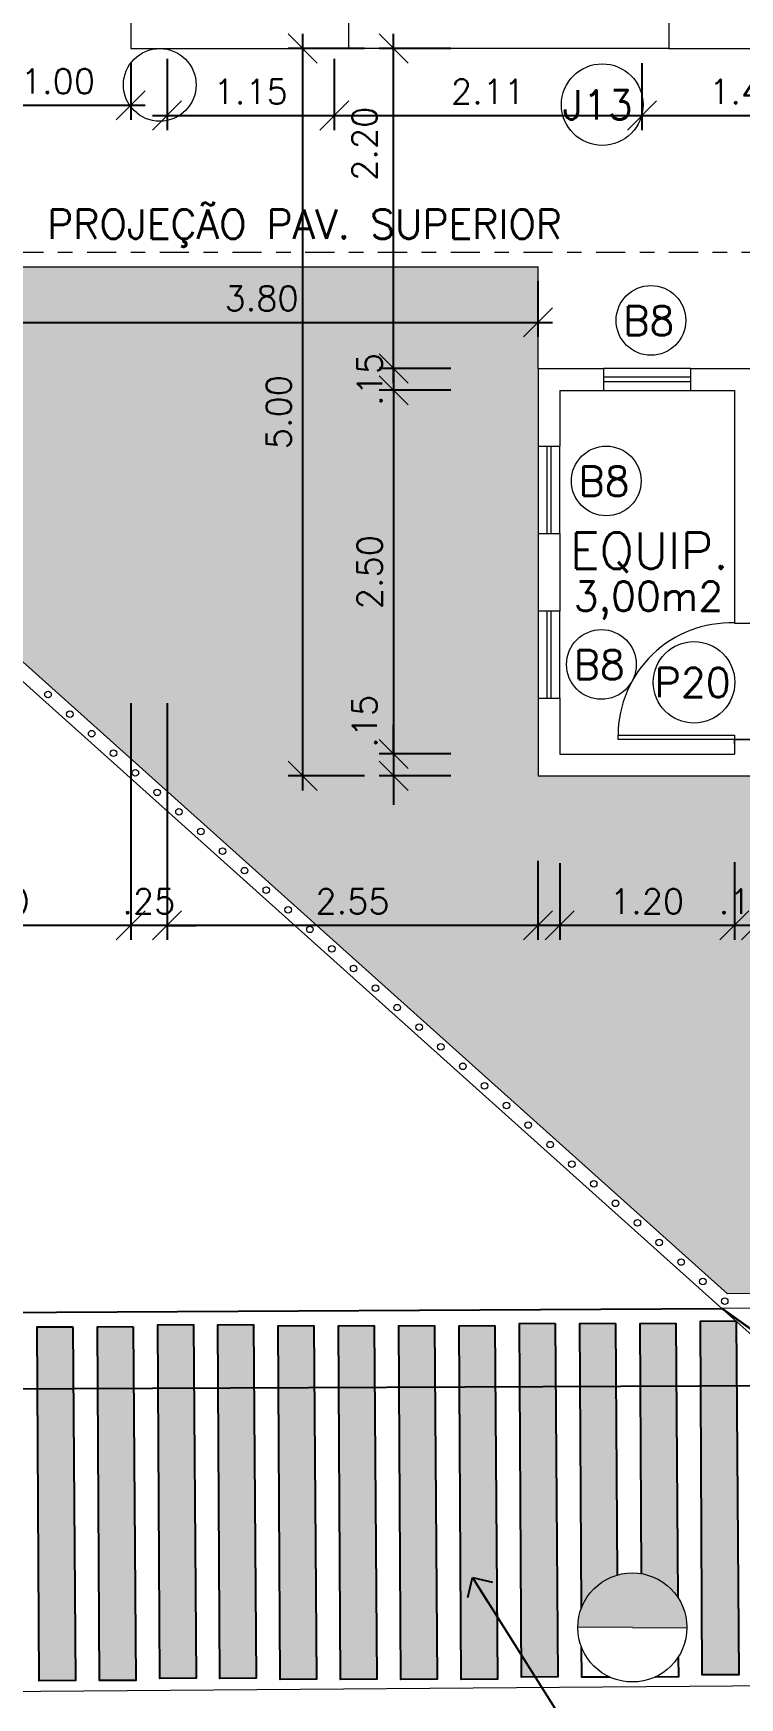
# Model space of a CAD drawing. Header units: millimetres. Extents: x 521 to 1055, y 261 to 520.
# Drawn here: x 585.65 to 590.51, y 450.38 to 461.82 of the extents above; entities that cross this region are included whole.
import ezdxf
from ezdxf.enums import TextEntityAlignment as Align

# ---------------------------------------------------------------- set-up
doc = ezdxf.new("R2010")
doc.units = ezdxf.units.MM
doc.linetypes.add('CONTINU', pattern=[0])
doc.linetypes.add('DASHDOT', pattern=[1, 0.5, -0.25, 0, -0.25])
doc.layers.add('0.1', color=8, linetype='Continuous', lineweight=13)
doc.styles.add('ROMANS', font='romans')
doc.styles.get("Standard").update_dxf_attribs({"font": 'romans.shx'})
doc.dimstyles.new('Fares Eng - 100', dxfattribs={"dimscale": 2, "dimtxt": 0.05, "dimasz": 0.1, "dimexe": 0.05, "dimexo": 0.1, "dimgap": 0.05, "dimtad": 1, "dimlfac": 2, "dimzin": 4, "dimdsep": 46, "dimtxsty": 'ROMANS', "dimblk1": 'OBLIQUE', "dimblk2": 'OBLIQUE', "dimsah": 1, "dimcen": 0.05, "dimdle": 0.05, "dimclrd": 256, "dimclre": 256, "dimclrt": 1, "dimaunit": 1, "dimadec": 0, "dimazin": 0, "dimtfac": 1, "dimtmove": 2, "dimatfit": 3, "dimldrblk": 'OPEN90', "dimfxl": 1, "dimtolj": 1, "dimtzin": 0, "dimarcsym": 0})
doc.dimstyles.new('Fares Eng - 50', dxfattribs={"dimscale": 2, "dimtxt": 0.085, "dimasz": 0.1, "dimexe": 0.05, "dimexo": 0.05, "dimgap": 0.04, "dimtad": 1, "dimzin": 4, "dimdsep": 46, "dimtxsty": 'ROMANS', "dimblk1": 'OBLIQUE', "dimblk2": 'OBLIQUE', "dimsah": 1, "dimcen": 0.05, "dimdle": 0.05, "dimclrd": 8, "dimclre": 8, "dimclrt": 8, "dimaunit": 1, "dimadec": 0, "dimazin": 0, "dimtfac": 1, "dimtix": 1, "dimtmove": 2, "dimatfit": 0, "dimldrblk": 'OPEN90', "dimfxl": 1, "dimtolj": 1, "dimtzin": 0, "dimarcsym": 0})

# ---------------------------------------------------------------- blocks, each defined once
blk = doc.blocks.new('P80')
for points in [[(0, 0.86), (0, 0.83), (0.15, 0.83), (0.15, 0.86)], [(0, 0), (0, 0.03), (0.15, 0.03), (0.15, 0)]]:
    blk.add_lwpolyline(points)
blk.add_lwpolyline([(-0.8, 0.06), (0, 0.06), (0, 0.03), (-0.8, 0.03)], close=True)
at = {"color": 8}
blk.add_arc((-0.025, 0.056), 0.775, 88.1408, 179.6698, dxfattribs=at)
blk = doc.blocks.new('ÁREA')
for p in [(0.00005, 0.003762), (0, 0)]:
    blk.add_attdef('COMPARTIMENTO', text='', height=0.0025).set_placement(p, align=Align.CENTER)
at = {"color": 1}
for p in [(-0.00005, -0.003762), (-0.000099, -0.007523)]:
    blk.add_attdef('ÁREA', text='', height=0.002, dxfattribs=at).set_placement(p, align=Align.CENTER)
blk = doc.blocks.new('_OBLIQUE')
at = {"color": 0, "linetype": 'ByBlock'}
blk.add_line((-0.5, -0.5), (0.5, 0.5), dxfattribs=at)
blk = doc.blocks.new('_Open90')
at = {"color": 0, "linetype": 'ByBlock', "lineweight": -2}
for p, q in [((0, 0), (-1, 0)), ((-0.5, 0.5), (0, 0)), ((0, 0), (-0.5, -0.5))]:
    blk.add_line(p, q, dxfattribs=at)
blk = doc.blocks.new('*D2639')
at = {"layer": '0.1', "color": 8, "linetype": 'CONTINU', "lineweight": -2, "transparency": 16777216}
for p, q in [((588.131, 459.417), (588.131, 461.817)), ((588.523, 461.717), (588.031, 461.717)), ((588.523, 459.517), (588.031, 459.517))]:
    blk.add_line(p, q, dxfattribs=at)
at = {"layer": 'DEFPOINTS', "color": 0, "linetype": 'CONTINU', "lineweight": -2, "transparency": 16777216}
for p in [(588.131, 461.717), (588.623, 461.717), (588.623, 459.517)]:
    blk.add_point(p, dxfattribs=at)
at = {"layer": '0.1', "color": 8, "linetype": 'CONTINU', "lineweight": -2, "transparency": 16777216, "xscale": 0.2, "yscale": 0.2, "zscale": 0.2}
for p, rotation in [((588.131, 461.717), 90), ((588.131, 459.517), 270)]:
    blk.add_blockref('_OBLIQUE', p, dxfattribs=dict(at, rotation=rotation))
at = {"layer": '0.1', "color": 8, "linetype": 'CONTINU', "transparency": 16777216, "insert": (587.931, 461.062), "char_height": 0.17, "attachment_point": 5, "rotation": 90, "style": 'ROMANS'}
blk.add_mtext('\\A1;2.20', dxfattribs=at)
blk = doc.blocks.new('*D2915')
at = {"layer": '0.1', "color": 8, "linetype": 'CONTINU', "lineweight": -2, "transparency": 16777216}
for p, q in [((588.131, 459.517), (588.131, 459.717)), ((588.523, 459.517), (588.031, 459.517)), ((588.131, 459.517), (588.131, 459.367)), ((588.523, 459.367), (588.031, 459.367)), ((588.131, 459.367), (588.131, 459.167))]:
    blk.add_line(p, q, dxfattribs=at)
at = {"layer": 'DEFPOINTS', "color": 0, "linetype": 'CONTINU', "lineweight": -2, "transparency": 16777216}
for p in [(588.623, 459.517), (588.131, 459.367), (588.623, 459.367)]:
    blk.add_point(p, dxfattribs=at)
at = {"layer": '0.1', "color": 8, "linetype": 'CONTINU', "lineweight": -2, "transparency": 16777216, "xscale": 0.2, "yscale": 0.2, "zscale": 0.2}
for p, rotation in [((588.131, 459.517), 270), ((588.131, 459.367), 90)]:
    blk.add_blockref('_OBLIQUE', p, dxfattribs=dict(at, rotation=rotation))
at = {"layer": '0.1', "color": 8, "linetype": 'CONTINU', "transparency": 16777216, "insert": (587.966, 459.442), "char_height": 0.17, "attachment_point": 5, "rotation": 90, "style": 'ROMANS'}
blk.add_mtext('\\A1;.15', dxfattribs=at)
blk = doc.blocks.new('*D2916')
at = {"layer": '0.1', "color": 8, "linetype": 'CONTINU', "lineweight": -2, "transparency": 16777216}
for p, q in [((588.131, 459.467), (588.131, 456.767)), ((588.523, 459.367), (588.031, 459.367)), ((588.523, 456.867), (588.031, 456.867))]:
    blk.add_line(p, q, dxfattribs=at)
at = {"layer": 'DEFPOINTS', "color": 0, "linetype": 'CONTINU', "lineweight": -2, "transparency": 16777216}
for p in [(588.623, 459.367), (588.131, 456.867), (588.623, 456.867)]:
    blk.add_point(p, dxfattribs=at)
at = {"layer": '0.1', "color": 8, "linetype": 'CONTINU', "lineweight": -2, "transparency": 16777216, "xscale": 0.2, "yscale": 0.2, "zscale": 0.2}
for p, rotation in [((588.131, 459.367), 90), ((588.131, 456.867), 270)]:
    blk.add_blockref('_OBLIQUE', p, dxfattribs=dict(at, rotation=rotation))
at = {"layer": '0.1', "color": 8, "linetype": 'CONTINU', "transparency": 16777216, "insert": (587.966, 458.117), "char_height": 0.17, "attachment_point": 5, "rotation": 90, "style": 'ROMANS'}
blk.add_mtext('\\A1;2.50', dxfattribs=at)
blk = doc.blocks.new('*D2917')
at = {"layer": '0.1', "color": 8, "linetype": 'CONTINU', "lineweight": -2, "transparency": 16777216}
for p, q in [((588.131, 456.867), (588.131, 457.067)), ((588.523, 456.867), (588.031, 456.867)), ((588.131, 456.867), (588.131, 456.717)), ((588.523, 456.717), (588.031, 456.717)), ((588.131, 456.717), (588.131, 456.517))]:
    blk.add_line(p, q, dxfattribs=at)
at = {"layer": 'DEFPOINTS', "color": 0, "linetype": 'CONTINU', "lineweight": -2, "transparency": 16777216}
for p in [(588.623, 456.867), (588.131, 456.717), (588.623, 456.717)]:
    blk.add_point(p, dxfattribs=at)
at = {"layer": '0.1', "color": 8, "linetype": 'CONTINU', "lineweight": -2, "transparency": 16777216, "xscale": 0.2, "yscale": 0.2, "zscale": 0.2}
for p, rotation in [((588.131, 456.867), 270), ((588.131, 456.717), 90)]:
    blk.add_blockref('_OBLIQUE', p, dxfattribs=dict(at, rotation=rotation))
at = {"layer": '0.1', "color": 8, "linetype": 'CONTINU', "transparency": 16777216, "insert": (587.931, 457.092), "char_height": 0.17, "attachment_point": 5, "rotation": 90, "style": 'ROMANS'}
blk.add_mtext('\\A1;.15', dxfattribs=at)
blk = doc.blocks.new('*D2924')
at = {"layer": '0.1', "color": 8, "linetype": 'CONTINU', "lineweight": -2, "transparency": 16777216}
for p, q in [((587.506, 456.617), (587.506, 461.817)), ((587.931, 461.717), (587.406, 461.717)), ((587.931, 456.717), (587.406, 456.717))]:
    blk.add_line(p, q, dxfattribs=at)
at = {"layer": 'DEFPOINTS', "color": 0, "linetype": 'CONTINU', "lineweight": -2, "transparency": 16777216}
for p in [(587.506, 461.717), (588.031, 461.717), (588.031, 456.717)]:
    blk.add_point(p, dxfattribs=at)
at = {"layer": '0.1', "color": 8, "linetype": 'CONTINU', "lineweight": -2, "transparency": 16777216, "xscale": 0.2, "yscale": 0.2, "zscale": 0.2}
for p, rotation in [((587.506, 461.717), 90), ((587.506, 456.717), 270)]:
    blk.add_blockref('_OBLIQUE', p, dxfattribs=dict(at, rotation=rotation))
at = {"layer": '0.1', "color": 8, "linetype": 'CONTINU', "transparency": 16777216, "insert": (587.341, 459.217), "char_height": 0.17, "attachment_point": 5, "rotation": 90, "style": 'ROMANS'}
blk.add_mtext('\\A1;5.00', dxfattribs=at)
blk = doc.blocks.new('*D2640')
at = {"layer": '0.1', "color": 8, "linetype": 'CONTINU', "lineweight": -2, "transparency": 16777216}
for p, q in [((586.323, 461.617), (586.323, 461.227)), ((585.323, 460.917), (585.323, 461.427)), ((585.223, 461.327), (586.423, 461.327))]:
    blk.add_line(p, q, dxfattribs=at)
at = {"layer": 'DEFPOINTS', "color": 0, "linetype": 'CONTINU', "lineweight": -2, "transparency": 16777216}
for p in [(586.323, 461.717), (586.323, 461.327), (585.323, 460.817)]:
    blk.add_point(p, dxfattribs=at)
at = {"layer": '0.1', "color": 8, "linetype": 'CONTINU', "lineweight": -2, "transparency": 16777216, "xscale": 0.2, "yscale": 0.2, "zscale": 0.2, "rotation": 180}
blk.add_blockref('_OBLIQUE', (585.323, 461.327), dxfattribs=at)
at = {"layer": '0.1', "color": 8, "linetype": 'CONTINU', "lineweight": -2, "transparency": 16777216, "xscale": 0.2, "yscale": 0.2, "zscale": 0.2}
blk.add_blockref('_OBLIQUE', (586.323, 461.327), dxfattribs=at)
at = {"layer": '0.1', "color": 8, "linetype": 'CONTINU', "transparency": 16777216, "insert": (585.823, 461.492), "char_height": 0.17, "attachment_point": 5, "style": 'ROMANS'}
blk.add_mtext('\\A1;1.00', dxfattribs=at)
blk = doc.blocks.new('*D2933')
at = {"layer": '0.1', "color": 8, "linetype": 'CONTINU', "lineweight": -2, "transparency": 16777216}
for p, q in [((590.473, 456.124), (590.473, 455.589)), ((590.623, 456.117), (590.623, 455.589)), ((590.473, 455.689), (590.273, 455.689)), ((590.623, 455.689), (590.473, 455.689)), ((590.623, 455.689), (590.823, 455.689))]:
    blk.add_line(p, q, dxfattribs=at)
at = {"layer": 'DEFPOINTS', "color": 0, "linetype": 'CONTINU', "lineweight": -2, "transparency": 16777216}
for p in [(590.473, 456.224), (590.623, 456.217), (590.473, 455.689)]:
    blk.add_point(p, dxfattribs=at)
at = {"layer": '0.1', "color": 8, "linetype": 'CONTINU', "lineweight": -2, "transparency": 16777216, "xscale": 0.2, "yscale": 0.2, "zscale": 0.2}
blk.add_blockref('_OBLIQUE', (590.473, 455.689), dxfattribs=at)
at = {"layer": '0.1', "color": 8, "linetype": 'CONTINU', "lineweight": -2, "transparency": 16777216, "xscale": 0.2, "yscale": 0.2, "zscale": 0.2, "rotation": 180}
blk.add_blockref('_OBLIQUE', (590.623, 455.689), dxfattribs=at)
at = {"layer": '0.1', "color": 8, "linetype": 'CONTINU', "transparency": 16777216, "insert": (590.548, 455.854), "char_height": 0.17, "attachment_point": 5, "style": 'ROMANS'}
blk.add_mtext('\\A1;.15', dxfattribs=at)
blk = doc.blocks.new('*D2934')
at = {"layer": '0.1', "color": 8, "linetype": 'CONTINU', "lineweight": -2, "transparency": 16777216}
for p, q in [((589.273, 456.117), (589.273, 455.589)), ((590.473, 456.117), (590.473, 455.589)), ((590.573, 455.689), (589.173, 455.689))]:
    blk.add_line(p, q, dxfattribs=at)
at = {"layer": 'DEFPOINTS', "color": 0, "linetype": 'CONTINU', "lineweight": -2, "transparency": 16777216}
for p in [(589.273, 456.217), (590.473, 456.217), (589.273, 455.689)]:
    blk.add_point(p, dxfattribs=at)
at = {"layer": '0.1', "color": 8, "linetype": 'CONTINU', "lineweight": -2, "transparency": 16777216, "xscale": 0.2, "yscale": 0.2, "zscale": 0.2, "rotation": 180}
blk.add_blockref('_OBLIQUE', (589.273, 455.689), dxfattribs=at)
at = {"layer": '0.1', "color": 8, "linetype": 'CONTINU', "lineweight": -2, "transparency": 16777216, "xscale": 0.2, "yscale": 0.2, "zscale": 0.2}
blk.add_blockref('_OBLIQUE', (590.473, 455.689), dxfattribs=at)
at = {"layer": '0.1', "color": 8, "linetype": 'CONTINU', "transparency": 16777216, "insert": (589.873, 455.854), "char_height": 0.17, "attachment_point": 5, "style": 'ROMANS'}
blk.add_mtext('\\A1;1.20', dxfattribs=at)
blk = doc.blocks.new('*D2645')
at = {"layer": '0.1', "color": 8, "linetype": 'CONTINU', "lineweight": -2, "transparency": 16777216}
for p, q in [((586.573, 456.133), (586.573, 455.589)), ((589.123, 456.133), (589.123, 455.589)), ((589.223, 455.689), (586.473, 455.689))]:
    blk.add_line(p, q, dxfattribs=at)
at = {"layer": 'DEFPOINTS', "color": 0, "linetype": 'CONTINU', "lineweight": -2, "transparency": 16777216}
for p in [(586.573, 456.233), (589.123, 456.233), (586.573, 455.689)]:
    blk.add_point(p, dxfattribs=at)
at = {"layer": '0.1', "color": 8, "linetype": 'CONTINU', "lineweight": -2, "transparency": 16777216, "xscale": 0.2, "yscale": 0.2, "zscale": 0.2, "rotation": 180}
blk.add_blockref('_OBLIQUE', (586.573, 455.689), dxfattribs=at)
at = {"layer": '0.1', "color": 8, "linetype": 'CONTINU', "lineweight": -2, "transparency": 16777216, "xscale": 0.2, "yscale": 0.2, "zscale": 0.2}
blk.add_blockref('_OBLIQUE', (589.123, 455.689), dxfattribs=at)
at = {"layer": '0.1', "color": 8, "linetype": 'CONTINU', "transparency": 16777216, "insert": (587.848, 455.854), "char_height": 0.17, "attachment_point": 5, "style": 'ROMANS'}
blk.add_mtext('\\A1;2.55', dxfattribs=at)
blk = doc.blocks.new('*D2646')
at = {"layer": '0.1', "color": 8, "linetype": 'CONTINU', "lineweight": -2, "transparency": 16777216}
for p, q in [((586.323, 457.217), (586.323, 455.589)), ((586.573, 457.217), (586.573, 455.589)), ((586.323, 455.689), (586.123, 455.689)), ((586.573, 455.689), (586.323, 455.689)), ((586.573, 455.689), (586.773, 455.689))]:
    blk.add_line(p, q, dxfattribs=at)
at = {"layer": 'DEFPOINTS', "color": 0, "linetype": 'CONTINU', "lineweight": -2, "transparency": 16777216}
for p in [(586.323, 457.317), (586.573, 457.317), (586.323, 455.689)]:
    blk.add_point(p, dxfattribs=at)
at = {"layer": '0.1', "color": 8, "linetype": 'CONTINU', "lineweight": -2, "transparency": 16777216, "xscale": 0.2, "yscale": 0.2, "zscale": 0.2}
blk.add_blockref('_OBLIQUE', (586.323, 455.689), dxfattribs=at)
at = {"layer": '0.1', "color": 8, "linetype": 'CONTINU', "lineweight": -2, "transparency": 16777216, "xscale": 0.2, "yscale": 0.2, "zscale": 0.2, "rotation": 180}
blk.add_blockref('_OBLIQUE', (586.573, 455.689), dxfattribs=at)
at = {"layer": '0.1', "color": 8, "linetype": 'CONTINU', "transparency": 16777216, "insert": (586.448, 455.854), "char_height": 0.17, "attachment_point": 5, "style": 'ROMANS'}
blk.add_mtext('\\A1;.25', dxfattribs=at)
blk = doc.blocks.new('*D2935')
at = {"layer": '0.1', "color": 8, "linetype": 'CONTINU', "lineweight": -2, "transparency": 16777216}
for p, q in [((584.423, 457.217), (584.423, 455.589)), ((586.323, 457.217), (586.323, 455.589)), ((586.423, 455.689), (584.323, 455.689))]:
    blk.add_line(p, q, dxfattribs=at)
at = {"layer": 'DEFPOINTS', "color": 0, "linetype": 'CONTINU', "lineweight": -2, "transparency": 16777216}
for p in [(584.423, 457.317), (586.323, 457.317), (584.423, 455.689)]:
    blk.add_point(p, dxfattribs=at)
at = {"layer": '0.1', "color": 8, "linetype": 'CONTINU', "lineweight": -2, "transparency": 16777216, "xscale": 0.2, "yscale": 0.2, "zscale": 0.2, "rotation": 180}
blk.add_blockref('_OBLIQUE', (584.423, 455.689), dxfattribs=at)
at = {"layer": '0.1', "color": 8, "linetype": 'CONTINU', "lineweight": -2, "transparency": 16777216, "xscale": 0.2, "yscale": 0.2, "zscale": 0.2}
blk.add_blockref('_OBLIQUE', (586.323, 455.689), dxfattribs=at)
at = {"layer": '0.1', "color": 8, "linetype": 'CONTINU', "transparency": 16777216, "insert": (585.373, 455.854), "char_height": 0.17, "attachment_point": 5, "style": 'ROMANS'}
blk.add_mtext('\\A1;1.90', dxfattribs=at)
blk = doc.blocks.new('*D2657')
at = {"layer": '0.1', "color": 8, "linetype": 'CONTINU', "lineweight": -2, "transparency": 16777216}
for p, q in [((586.573, 461.646), (586.573, 461.156)), ((587.723, 461.646), (587.723, 461.156)), ((586.473, 461.256), (587.823, 461.256))]:
    blk.add_line(p, q, dxfattribs=at)
at = {"layer": 'DEFPOINTS', "color": 0, "linetype": 'CONTINU', "lineweight": -2, "transparency": 16777216}
for p in [(586.573, 461.746), (587.723, 461.746), (587.723, 461.256)]:
    blk.add_point(p, dxfattribs=at)
at = {"layer": '0.1', "color": 8, "linetype": 'CONTINU', "lineweight": -2, "transparency": 16777216, "xscale": 0.2, "yscale": 0.2, "zscale": 0.2, "rotation": 180}
blk.add_blockref('_OBLIQUE', (586.573, 461.256), dxfattribs=at)
at = {"layer": '0.1', "color": 8, "linetype": 'CONTINU', "lineweight": -2, "transparency": 16777216, "xscale": 0.2, "yscale": 0.2, "zscale": 0.2}
blk.add_blockref('_OBLIQUE', (587.723, 461.256), dxfattribs=at)
at = {"layer": '0.1', "color": 8, "linetype": 'CONTINU', "transparency": 16777216, "insert": (587.148, 461.421), "char_height": 0.17, "attachment_point": 5, "style": 'ROMANS'}
blk.add_mtext('\\A1;1.15', dxfattribs=at)
blk = doc.blocks.new('*D2658')
at = {"layer": '0.1', "color": 8, "linetype": 'CONTINU', "lineweight": -2, "transparency": 16777216}
for p, q in [((587.723, 461.646), (587.723, 461.156)), ((589.838, 461.617), (589.838, 461.156)), ((587.623, 461.256), (589.938, 461.256))]:
    blk.add_line(p, q, dxfattribs=at)
at = {"layer": 'DEFPOINTS', "color": 0, "linetype": 'CONTINU', "lineweight": -2, "transparency": 16777216}
for p in [(587.723, 461.746), (589.838, 461.717), (589.838, 461.256)]:
    blk.add_point(p, dxfattribs=at)
at = {"layer": '0.1', "color": 8, "linetype": 'CONTINU', "lineweight": -2, "transparency": 16777216, "xscale": 0.2, "yscale": 0.2, "zscale": 0.2, "rotation": 180}
blk.add_blockref('_OBLIQUE', (587.723, 461.256), dxfattribs=at)
at = {"layer": '0.1', "color": 8, "linetype": 'CONTINU', "lineweight": -2, "transparency": 16777216, "xscale": 0.2, "yscale": 0.2, "zscale": 0.2}
blk.add_blockref('_OBLIQUE', (589.838, 461.256), dxfattribs=at)
at = {"layer": '0.1', "color": 8, "linetype": 'CONTINU', "transparency": 16777216, "insert": (588.78, 461.421), "char_height": 0.17, "attachment_point": 5, "style": 'ROMANS'}
blk.add_mtext('\\A1;2.11', dxfattribs=at)
blk = doc.blocks.new('*D2659')
at = {"layer": '0.1', "color": 8, "linetype": 'CONTINU', "lineweight": -2, "transparency": 16777216}
for p, q in [((589.838, 461.617), (589.838, 461.156)), ((591.273, 461.646), (591.273, 461.156)), ((589.738, 461.256), (591.373, 461.256))]:
    blk.add_line(p, q, dxfattribs=at)
at = {"layer": 'DEFPOINTS', "color": 0, "linetype": 'CONTINU', "lineweight": -2, "transparency": 16777216}
for p in [(589.838, 461.717), (591.273, 461.746), (591.273, 461.256)]:
    blk.add_point(p, dxfattribs=at)
at = {"layer": '0.1', "color": 8, "linetype": 'CONTINU', "lineweight": -2, "transparency": 16777216, "xscale": 0.2, "yscale": 0.2, "zscale": 0.2, "rotation": 180}
blk.add_blockref('_OBLIQUE', (589.838, 461.256), dxfattribs=at)
at = {"layer": '0.1', "color": 8, "linetype": 'CONTINU', "lineweight": -2, "transparency": 16777216, "xscale": 0.2, "yscale": 0.2, "zscale": 0.2}
blk.add_blockref('_OBLIQUE', (591.273, 461.256), dxfattribs=at)
at = {"layer": '0.1', "color": 8, "linetype": 'CONTINU', "transparency": 16777216, "insert": (590.555, 461.421), "char_height": 0.17, "attachment_point": 5, "style": 'ROMANS'}
blk.add_mtext('\\A1;1.44', dxfattribs=at)
blk = doc.blocks.new('*D3020')
at = {"layer": '0.1', "color": 8, "linetype": 'CONTINU', "lineweight": -2, "transparency": 16777216}
for p, q in [((585.323, 460.117), (585.323, 459.734)), ((589.123, 460.117), (589.123, 459.734)), ((585.223, 459.834), (589.223, 459.834))]:
    blk.add_line(p, q, dxfattribs=at)
at = {"layer": 'DEFPOINTS', "color": 0, "linetype": 'CONTINU', "lineweight": -2, "transparency": 16777216}
for p in [(585.323, 460.217), (589.123, 460.217), (589.123, 459.834)]:
    blk.add_point(p, dxfattribs=at)
at = {"layer": '0.1', "color": 8, "linetype": 'CONTINU', "lineweight": -2, "transparency": 16777216, "xscale": 0.2, "yscale": 0.2, "zscale": 0.2, "rotation": 180}
blk.add_blockref('_OBLIQUE', (585.323, 459.834), dxfattribs=at)
at = {"layer": '0.1', "color": 8, "linetype": 'CONTINU', "lineweight": -2, "transparency": 16777216, "xscale": 0.2, "yscale": 0.2, "zscale": 0.2}
blk.add_blockref('_OBLIQUE', (589.123, 459.834), dxfattribs=at)
at = {"layer": '0.1', "color": 8, "linetype": 'CONTINU', "transparency": 16777216, "insert": (587.223, 459.999), "char_height": 0.17, "attachment_point": 5, "style": 'ROMANS'}
blk.add_mtext('\\A1;3.80', dxfattribs=at)
blk = doc.blocks.new('*D3080')
at = {"layer": '0.1', "color": 8, "linetype": 'CONTINU', "lineweight": -2, "transparency": 16777216}
for p, q in [((625.027, 453.058), (625.029, 452.567)), ((625.129, 452.667), (531.504, 452.274)), ((531.603, 452.667), (531.605, 452.175))]:
    blk.add_line(p, q, dxfattribs=at)
at = {"layer": 'DEFPOINTS', "color": 0, "linetype": 'CONTINU', "lineweight": -2, "transparency": 16777216}
for p in [(625.027, 453.158), (531.602, 452.767), (531.604, 452.275)]:
    blk.add_point(p, dxfattribs=at)
at = {"layer": '0.1', "color": 8, "linetype": 'CONTINU', "lineweight": -2, "transparency": 16777216, "xscale": 0.2, "yscale": 0.2, "zscale": 0.2}
for p, rotation in [((625.029, 452.667), 0.2402193175315493), ((531.604, 452.275), 180.2402193175315)]:
    blk.add_blockref('_OBLIQUE', p, dxfattribs=dict(at, rotation=rotation))
at = {"layer": '0.1', "color": 8, "linetype": 'CONTINU', "lineweight": -2, "transparency": 16777216, "insert": (570.977, 452.689), "char_height": 0.17, "attachment_point": 5, "rotation": 0.2402, "style": 'ROMANS'}
blk.add_mtext('\\A1;93.43', dxfattribs=at)
blk = doc.blocks.new('*D3084')
at = {"layer": '0.1', "color": 8, "linetype": 'CONTINU', "lineweight": -2, "transparency": 16777216}
for p, q in [((593.262, 450.379), (593.277, 448.32)), ((570.495, 450.208), (570.51, 448.149)), ((570.409, 448.248), (593.377, 448.421))]:
    blk.add_line(p, q, dxfattribs=at)
at = {"layer": 'DEFPOINTS', "color": 0, "linetype": 'CONTINU', "lineweight": -2, "transparency": 16777216}
for p in [(593.261, 450.479), (570.494, 450.308), (593.277, 448.42)]:
    blk.add_point(p, dxfattribs=at)
at = {"layer": '0.1', "color": 8, "linetype": 'CONTINU', "lineweight": -2, "transparency": 16777216, "xscale": 0.2, "yscale": 0.2, "zscale": 0.2}
for p, rotation in [((593.277, 448.42), 0.4315335240023041), ((570.509, 448.249), 180.4315335240023)]:
    blk.add_blockref('_OBLIQUE', p, dxfattribs=dict(at, rotation=rotation))
at = {"layer": '0.1', "color": 8, "linetype": 'CONTINU', "lineweight": -2, "transparency": 16777216, "insert": (581.892, 448.5), "char_height": 0.17, "attachment_point": 5, "rotation": 0.4315, "style": 'ROMANS'}
blk.add_mtext('\\A1;22.77', dxfattribs=at)

msp = doc.modelspace()

# ---------------------------------------------------------------- hatches: boundary and pattern name
at = {"layer": '0.1', "linetype": 'CONTINU', "lineweight": -2}
h = msp.add_hatch(dxfattribs=at)
h.set_pattern_fill('AR-SAND,_O', color=8, scale=0.005, double=1)
h.set_pattern_definition([(37.5, (143.7004, 358.23872), (-0.00800016, 0.24470662), [0, -0.19304, 0, -0.2159, 0, -0.206375]), (7.5, (143.7004, 358.23872), (0.22476164, 0.35841255), [0, -0.10414, 0, -0.17399, 0, -0.066675]), (327.5, (143.5442, 358.23872), (0.39549619, 0.00071859), [0, -0.0635, 0, -0.2286, 0, -0.29845]), (317.5, (143.5442, 358.23872), (0.38177823, 0.11146466), [0, -0.03175, 0, -0.14986, 0, -0.17145])])
h.paths.add_polyline_path([(593.51247, 453.17123), (595.47327, 453.18125), (595.47327, 456.21692), (595.47327, 456.71692), (593.51247, 456.71692)])
h.paths.add_polyline_path([(593.51247, 453.17123), (593.51247, 456.71692), (589.12327, 456.71692), (589.12327, 457.24992), (589.12327, 457.84992), (589.12327, 458.38362), (589.12327, 458.98362), (589.12327, 459.51692), (589.12327, 460.21692), (585.42327, 460.21692), (585.42327, 459.15834), (585.42327, 457.64016), (590.42569, 453.15546)])
h.paths.add_polyline_path([(591.20864, 454.6726), (593.90864, 454.6726), (593.90864, 455.02974), (591.20864, 455.02974)], flags=24)
h.paths.add_polyline_path([(591.86419, 454.3437), (593.25942, 454.3437), (593.25942, 454.70084), (591.86419, 454.70084)], flags=8)
h.paths.add_polyline_path([(593.94351, 456.0385), (594.45303, 456.0385), (594.45303, 455.7385), (593.94351, 455.7385)], flags=24)
h.paths.add_polyline_path([(591.20864, 454.6726), (593.90864, 454.6726), (593.90864, 455.02974), (591.20864, 455.02974)], flags=9)
h.paths.add_polyline_path([(591.86419, 454.3437), (593.25942, 454.3437), (593.25942, 454.70084), (591.86419, 454.70084)], flags=24)
h.paths.add_polyline_path([(587.78082, 459.18716), (587.78082, 459.69668), (588.08082, 459.69668), (588.08082, 459.18716)], flags=24)
h.paths.add_polyline_path([(587.78082, 457.76216), (587.78082, 458.47168), (588.08082, 458.47168), (588.08082, 457.76216)], flags=24)
h.paths.add_polyline_path([(587.78082, 456.83716), (587.78082, 457.34668), (588.08082, 457.34668), (588.08082, 456.83716)], flags=24)
h.paths.add_polyline_path([(587.15591, 458.86216), (587.15591, 459.57168), (587.45591, 459.57168), (587.45591, 458.86216)], flags=24)
h.paths.add_polyline_path([(592.01851, 456.0385), (592.72803, 456.0385), (592.72803, 455.7385), (592.01851, 455.7385)], flags=24)
h.paths.add_polyline_path([(590.29351, 456.0385), (590.80303, 456.0385), (590.80303, 455.7385), (590.29351, 455.7385)], flags=24)
h.paths.add_polyline_path([(589.53279, 456.0385), (590.21375, 456.0385), (590.21375, 455.7385), (589.53279, 455.7385)], flags=24)
h.paths.add_polyline_path([(587.49351, 456.0385), (588.20303, 456.0385), (588.20303, 455.7385), (587.49351, 455.7385)], flags=24)
h.paths.add_polyline_path([(586.86851, 460.1842), (587.57803, 460.1842), (587.57803, 459.8842), (586.86851, 459.8842)], flags=24)
h = msp.add_hatch(color=8, dxfattribs=at)
h.dxf.hatch_style = 1
h.paths.add_polyline_path([(571.41775, 450.9291), (571.17254, 450.92725), (571.18608, 450.42269), (571.43607, 450.42457)])
h.paths.add_polyline_path([(571.83224, 451.33508), (571.58702, 451.33323), (571.60057, 450.42581), (571.85056, 450.42769)])
h.paths.add_polyline_path([(572.24675, 451.80964), (572.00153, 451.80779), (572.01508, 450.42581), (572.26507, 450.42769)])
h.paths.add_polyline_path([(572.66126, 452.20174), (572.41604, 452.19989), (572.42958, 450.42629), (572.67957, 450.42817)])
h.paths.add_polyline_path([(573.07576, 452.65095), (572.83054, 452.6491), (572.84409, 450.42677), (573.09408, 450.42866)])
h.paths.add_polyline_path([(573.49027, 452.86037), (573.24505, 452.85853), (573.2586, 450.42677), (573.50859, 450.42866)])
h.paths.add_polyline_path([(573.90478, 452.86037), (573.65956, 452.85853), (573.6731, 450.42677), (573.9231, 450.42866)])
h.paths.add_polyline_path([(574.31929, 452.86037), (574.07407, 452.85853), (574.08761, 450.42677), (574.33761, 450.42866)])
h.paths.add_polyline_path([(574.7338, 452.86085), (574.48858, 452.85901), (574.50212, 450.42725), (574.75211, 450.42914)])
h.paths.add_polyline_path([(575.1483, 452.86134), (574.90308, 452.85949), (574.91662, 450.42773), (575.16662, 450.42962)])
h.paths.add_polyline_path([(575.56281, 452.86134), (575.31759, 452.85949), (575.33113, 450.42773), (575.58113, 450.42962)])
h.paths.add_polyline_path([(575.97732, 452.86134), (575.7321, 452.85949), (575.74564, 450.42773), (575.99563, 450.42962)])
h.paths.add_polyline_path([(576.39174, 452.8778), (576.14652, 452.87596), (576.16006, 450.4442), (576.41005, 450.44609)])
h.paths.add_polyline_path([(576.80624, 452.87828), (576.56102, 452.87644), (576.57456, 450.44468), (576.82456, 450.44657)])
h.paths.add_polyline_path([(577.22075, 452.87877), (576.97553, 452.87692), (576.98907, 450.44517), (577.23906, 450.44705)])
h.paths.add_polyline_path([(577.63526, 452.87877), (577.39004, 452.87692), (577.40358, 450.44517), (577.65357, 450.44705)])
h.paths.add_polyline_path([(578.04971, 452.88934), (577.80449, 452.8875), (577.81803, 450.45574), (578.06802, 450.45763)])
h.paths.add_polyline_path([(578.46421, 452.88934), (578.21899, 452.8875), (578.23254, 450.45574), (578.48253, 450.45763)])
h.paths.add_polyline_path([(578.87871, 452.89165), (578.63349, 452.88981), (578.64703, 450.45805), (578.89702, 450.45994)])
h.paths.add_polyline_path([(579.29321, 452.89213), (579.04799, 452.89029), (579.06154, 450.45853), (579.31153, 450.46042)])
h.paths.add_polyline_path([(579.70772, 452.89213), (579.4625, 452.89029), (579.47605, 450.45853), (579.72604, 450.46042)])
h.paths.add_polyline_path([(580.12223, 452.89213), (579.87701, 452.89029), (579.89055, 450.45853), (580.14055, 450.46042)])
h.paths.add_polyline_path([(580.53674, 452.89213), (580.29152, 452.89029), (580.30506, 450.45853), (580.55506, 450.46042)])
h.paths.add_polyline_path([(580.95125, 452.89262), (580.70603, 452.89077), (580.71957, 450.45901), (580.96956, 450.4609)])
h.paths.add_polyline_path([(581.36575, 452.8931), (581.12053, 452.89125), (581.13407, 450.4595), (581.38407, 450.46138)])
h.paths.add_polyline_path([(581.78018, 452.90781), (581.53496, 452.90596), (581.5485, 450.47421), (581.79849, 450.47609)])
h.paths.add_polyline_path([(582.19469, 452.90781), (581.94947, 452.90596), (581.96301, 450.47421), (582.213, 450.47609)])
h.paths.add_polyline_path([(582.6092, 452.90781), (582.36398, 452.90596), (582.37752, 450.47421), (582.62751, 450.47609)])
h.paths.add_polyline_path([(583.0237, 452.90781), (582.77848, 452.90596), (582.79203, 450.47421), (583.04202, 450.47609)])
h.paths.add_polyline_path([(583.43821, 452.90829), (583.19299, 452.90645), (583.20653, 450.47469), (583.45653, 450.47657)])
h.paths.add_polyline_path([(583.85272, 452.90877), (583.6075, 452.90693), (583.62104, 450.47517), (583.87103, 450.47706)])
h.paths.add_polyline_path([(584.26714, 452.92349), (584.02192, 452.92164), (584.03546, 450.48989), (584.28546, 450.49177)])
h.paths.add_polyline_path([(584.68165, 452.92349), (584.43643, 452.92164), (584.44997, 450.48989), (584.69997, 450.49177)])
h.paths.add_polyline_path([(585.09611, 452.9296), (584.85089, 452.92775), (584.86444, 450.496), (585.11443, 450.49788)])
h.paths.add_polyline_path([(585.51062, 452.9296), (585.2654, 452.92775), (585.27894, 450.496), (585.52894, 450.49788)])
h.paths.add_polyline_path([(585.92513, 452.93008), (585.67991, 452.92823), (585.69345, 450.49648), (585.94344, 450.49836)])
h.paths.add_polyline_path([(586.33963, 452.93056), (586.09441, 452.92871), (586.10796, 450.49696), (586.35795, 450.49884)])
h.paths.add_polyline_path([(586.75406, 452.94527), (586.50884, 452.94343), (586.52238, 450.51167), (586.77238, 450.51356)])
h.paths.add_polyline_path([(587.16857, 452.94527), (586.92335, 452.94343), (586.93689, 450.51167), (587.18688, 450.51356)])
h.paths.add_polyline_path([(587.58313, 452.93782), (587.33791, 452.93597), (587.35146, 450.50422), (587.60145, 450.5061)])
h.paths.add_polyline_path([(587.99764, 452.93782), (587.75242, 452.93597), (587.76596, 450.50422), (588.01596, 450.5061)])
h.paths.add_polyline_path([(588.41215, 452.9383), (588.16693, 452.93645), (588.18047, 450.5047), (588.43046, 450.50658)])
h.paths.add_polyline_path([(588.82665, 452.93878), (588.58143, 452.93694), (588.59498, 450.50518), (588.84497, 450.50706)])
h.paths.add_polyline_path([(589.24108, 452.9535), (588.99586, 452.95165), (589.0094, 450.5199), (589.2594, 450.52178)])
h.paths.add_polyline_path([(589.65559, 452.9535), (589.41037, 452.95165), (589.42127, 450.99483, -0.23688807), (589.66862, 451.2229)])
h.paths.add_polyline_path([(590.07009, 452.95446), (589.82487, 452.95261), (589.83445, 451.23225, -0.20700096), (590.08428, 451.07028)])
h.paths.add_polyline_path([(590.48452, 452.96842), (590.48369, 452.96917), (590.2393, 452.96733), (590.25284, 450.53557), (590.50283, 450.53746)])
h.paths.add_polyline_path([(590.9055, 452.45932), (590.66028, 452.45747), (590.66736, 450.53461), (590.91735, 450.53649)])
h.paths.add_polyline_path([(591.32001, 452.11012), (591.07479, 452.10827), (591.08186, 450.53557), (591.33185, 450.53746)])
h.paths.add_polyline_path([(591.72803, 451.67793), (591.48282, 451.67608), (591.49636, 450.53654), (591.74635, 450.53842)])
h.paths.add_polyline_path([(592.14246, 451.31686), (591.89724, 451.31502), (591.91079, 450.55125), (592.16078, 450.55313)])
h.paths.add_polyline_path([(592.55696, 450.99233), (592.31175, 450.99048), (592.32529, 450.55125), (592.57529, 450.55313)])
at = {"layer": '0.1'}
msp.add_hatch(color=8, dxfattribs=at).paths.add_polyline_path([(589.39713, 450.86444), (589.77213, 450.86247), (590.14712, 450.8605, 1)])

# ---------------------------------------------------------------- linework, layer by layer
at = {"layer": '0.1', "color": 7}
for p, q in [((586.32327, 467.16692), (586.32327, 461.71692)), ((587.82327, 461.71692), (587.82327, 461.96692)), ((590.02327, 461.96692), (590.02327, 461.71692)), ((586.32327, 461.71692), (587.82327, 461.71692)), ((590.02327, 461.71692), (594.77327, 461.71692)), ((589.12327, 459.51692), (589.57327, 459.51692)), ((589.12327, 459.51692), (589.12327, 458.98362)), ((589.57327, 459.51692), (589.57327, 459.36692)), ((590.17327, 459.36692), (590.17327, 459.51692)), ((590.17327, 459.51692), (590.72327, 459.51692)), ((589.27327, 459.36692), (589.57327, 459.36692)), ((589.27327, 459.36692), (589.27327, 458.98362)), ((590.17327, 459.36692), (590.47327, 459.36692)), ((590.47327, 459.36692), (590.47327, 457.76692)), ((589.12327, 458.98362), (589.27327, 458.98362)), ((589.12327, 458.38362), (589.27327, 458.38362)), ((589.12327, 458.38362), (589.12327, 457.84992)), ((589.27327, 458.38362), (589.27327, 457.84992)), ((589.27327, 457.84992), (589.12327, 457.84992)), ((590.47327, 457.76692), (590.62327, 457.76692)), ((589.12327, 457.24992), (589.27327, 457.24992)), ((589.12327, 457.24992), (589.12327, 456.71692)), ((589.27327, 457.24992), (589.27327, 456.86692)), ((590.62327, 456.96692), (590.47327, 456.96692)), ((590.47327, 456.96692), (590.47327, 456.86692)), ((589.27327, 456.86692), (590.47327, 456.86692)), ((589.12327, 456.71692), (595.57327, 456.71692))]:
    msp.add_line(p, q, dxfattribs=at)
at = {"layer": '0.1', "color": 8}
for p, q in [((590.02327, 461.71692), (587.82327, 461.71692)), ((585.32327, 460.21692), (589.12327, 460.21692)), ((589.12327, 459.51692), (589.12327, 460.21692)), ((590.17327, 459.51692), (589.57327, 459.51692)), ((590.17327, 459.45692), (589.57327, 459.45692)), ((589.57327, 459.42692), (590.17327, 459.42692)), ((589.57327, 459.36692), (590.17327, 459.36692)), ((589.12327, 458.98362), (589.12327, 458.38362)), ((589.18327, 458.98362), (589.18327, 458.38362)), ((589.21327, 458.38362), (589.21327, 458.98362)), ((589.27327, 458.38362), (589.27327, 458.98362)), ((589.12327, 457.84992), (589.12327, 457.24992)), ((589.18327, 457.84992), (589.18327, 457.24992)), ((589.21327, 457.24992), (589.21327, 457.84992)), ((589.27327, 457.24992), (589.27327, 457.84992)), ((590.38765, 453.05527), (585.32327, 457.59551)), ((590.42569, 453.15546), (585.42327, 457.64016)), ((604.54729, 453.13021), (590.38765, 453.05527)), ((595.74434, 453.18263), (590.42569, 453.15546)), ((593.26116, 450.47915), (590.38765, 453.05527)), ((590.38765, 453.05527), (594.00129, 450.48116)), ((589.77213, 450.86247), (589.39713, 450.86444)), ((589.77213, 450.86247), (590.14712, 450.8605)), ((593.26116, 450.47915), (570.49395, 450.30767))]:
    msp.add_line(p, q, dxfattribs=at)
at = {"layer": '0.1', "color": 8, "linetype": 'DASHDOT', "ltscale": 0.4}
msp.add_line((585.52327, 460.31692), (598.17327, 460.31692), dxfattribs=at)
at = {"layer": '0.1', "color": 8, "linetype": 'CONTINU', "lineweight": -2}
for p, q in [((573.01133, 452.9585), (590.38765, 453.05527)), ((585.92513, 452.9296), (585.94344, 450.49836)), ((586.33964, 452.93008), (586.35795, 450.49884)), ((586.75406, 452.94479), (586.77238, 450.51356)), ((587.16857, 452.94479), (587.18688, 450.51356)), ((587.58314, 452.93734), (587.60145, 450.5061)), ((587.99765, 452.93734), (588.01596, 450.5061)), ((588.41215, 452.93782), (588.43046, 450.50658)), ((588.82666, 452.9383), (588.84497, 450.50706)), ((589.24108, 452.95302), (589.2594, 450.52178)), ((589.65559, 452.95302), (589.66862, 451.2229)), ((590.07009, 452.95398), (590.08428, 451.07028)), ((590.48452, 452.96869), (590.50283, 450.53746)), ((590.08738, 450.65938), (590.08841, 450.52274))]:
    msp.add_line(p, q, dxfattribs=at)
at = {"layer": '0.1', "color": 8, "const_width": 0.015}
msp.add_lwpolyline([(590.38765, 453.05527), (594.00129, 450.48116)], dxfattribs=at)
at = {"layer": '0.1', "color": 8, "linetype": 'CONTINU', "lineweight": -2}
for points in [[(585.92513, 452.9296), (585.94344, 450.49836), (585.69345, 450.49648), (585.67991, 452.92823), (585.92513, 452.93008)], [(586.33964, 452.93008), (586.35795, 450.49884), (586.10796, 450.49696), (586.09441, 452.92871), (586.33963, 452.93056)], [(586.75406, 452.94479), (586.77238, 450.51356), (586.52238, 450.51167), (586.50884, 452.94343), (586.75406, 452.94527)], [(587.16857, 452.94479), (587.18688, 450.51356), (586.93689, 450.51167), (586.92335, 452.94343), (587.16857, 452.94527)], [(587.58314, 452.93734), (587.60145, 450.5061), (587.35146, 450.50422), (587.33791, 452.93597), (587.58313, 452.93782)], [(587.99765, 452.93734), (588.01596, 450.5061), (587.76596, 450.50422), (587.75242, 452.93597), (587.99764, 452.93782)], [(588.41215, 452.93782), (588.43046, 450.50658), (588.18047, 450.5047), (588.16693, 452.93645), (588.41215, 452.9383)], [(588.82666, 452.9383), (588.84497, 450.50706), (588.59498, 450.50518), (588.58143, 452.93694), (588.82665, 452.93878)], [(589.24108, 452.95302), (589.2594, 450.52178), (589.0094, 450.5199), (588.99586, 452.95165), (589.24108, 452.9535)], [(589.42127, 450.99483), (589.41037, 452.95165), (589.65559, 452.9535)], [(589.65559, 452.95302), (589.66862, 451.2229)], [(589.83445, 451.23225), (589.82487, 452.95261), (590.07009, 452.95446)], [(590.07009, 452.95398), (590.08428, 451.07028)], [(590.48452, 452.96869), (590.50283, 450.53746), (590.25284, 450.53557), (590.2393, 452.96733), (590.48452, 452.96917)], [(589.61637, 450.52135), (589.42391, 450.5199), (589.42276, 450.7262)], [(590.08738, 450.65938), (590.08841, 450.52274), (589.9283, 450.52154)]]:
    msp.add_lwpolyline(points, dxfattribs=at)
at = {"layer": '0.1', "color": 7}
msp.add_circle((586.52327, 461.46692), 0.25, dxfattribs=at)
at = {"layer": '0.1', "color": 8}
for centre, radius in [((589.56476, 461.33129), 0.28038), ((589.89982, 459.84752), 0.23964), ((589.59248, 458.7438), 0.23964), ((589.55926, 457.4824), 0.23964), ((590.196, 457.35979), 0.28038), ((585.75478, 457.27581), 0.0225), ((585.90484, 457.14128), 0.0225), ((586.0549, 457.00675), 0.0225), ((586.20496, 456.87222), 0.0225), ((586.35502, 456.73769), 0.0225), ((586.50508, 456.60316), 0.0225), ((586.65514, 456.46863), 0.0225), ((586.8052, 456.3341), 0.0225), ((586.95526, 456.19957), 0.0225), ((587.10532, 456.06504), 0.0225), ((587.25539, 455.93051), 0.0225), ((587.40545, 455.79598), 0.0225), ((587.55551, 455.66145), 0.0225), ((587.70557, 455.52692), 0.0225), ((587.85563, 455.39239), 0.0225), ((588.00569, 455.25785), 0.0225), ((588.15575, 455.12332), 0.0225), ((588.30581, 454.98879), 0.0225), ((588.45587, 454.85426), 0.0225), ((588.60593, 454.71973), 0.0225), ((588.756, 454.5852), 0.0225), ((588.90606, 454.45067), 0.0225), ((589.05612, 454.31614), 0.0225), ((589.20618, 454.18161), 0.0225), ((589.35624, 454.04708), 0.0225), ((589.5063, 453.91255), 0.0225), ((589.65636, 453.77802), 0.0225), ((589.80642, 453.64349), 0.0225), ((589.95648, 453.50896), 0.0225), ((590.10654, 453.37443), 0.0225), ((590.25661, 453.2399), 0.0225), ((590.40667, 453.10537), 0.0225), ((589.77213, 450.86247), 0.375)]:
    msp.add_circle(centre, radius, dxfattribs=at)

# ---------------------------------------------------------------- block references
ref = msp.add_blockref('ÁREA', (589.88903, 458.13959), dxfattribs=dict(at, xscale=133.3333333333333, yscale=133.3333333333333, zscale=133.3333333333333))
ref.add_attrib('COMPARTIMENTO', 'EQUIP.', dxfattribs={"layer": '0', "color": 3, "height": 0.25}).set_placement((589.88903, 458.13959), align=Align.CENTER)
ref.add_attrib('ÁREA', '3,00m2', dxfattribs={"layer": '0', "color": 1, "height": 0.2}).set_placement((589.8824, 457.85163), align=Align.CENTER)
msp.add_blockref('P80', (590.47327, 456.93692), dxfattribs=at)

# ---------------------------------------------------------------- texts
for s, p in [('J13', (589.29396, 461.22978)), ('PROJEÇÃO PAV. SUPERIOR', (585.7486, 460.40949)), ('B8', (589.70921, 459.74601)), ('B8', (589.40188, 458.64229)), ('B8', (589.36865, 457.38089)), ('P20', (589.92521, 457.25827))]:
    msp.add_text(s, height=0.2, dxfattribs=at).set_placement(p)

# ---------------------------------------------------------------- dimensions: what is measured, and where the dimension line sits
at = {"layer": '0.1', "color": 8, "linetype": 'CONTINU'}
for base, p1, p2, picture, middle in [((587.50591, 461.71692), (588.03082, 456.71692), (588.03082, 461.71692), '*D2924', (587.34091, 459.21692)), ((588.13082, 459.36692), (588.62327, 459.51692), (588.62327, 459.36692), '*D2915', (587.96582, 459.44192)), ((588.13082, 456.86692), (588.62327, 459.36692), (588.62327, 456.86692), '*D2916', (587.96582, 458.11692))]:
    dim = msp.add_linear_dim(base=base, p1=p1, p2=p2, angle=90, dimstyle='Fares Eng - 50', dxfattribs=at)
    dim.commit()
    dim.dimension.update_dxf_attribs({"geometry": picture, "text_midpoint": middle})
for base, p1, p2, picture, middle in [((588.13082, 461.71692), (588.62327, 459.51692), (588.62327, 461.71692), '*D2639', (587.93082, 461.06207)), ((588.13082, 456.71692), (588.62327, 456.86692), (588.62327, 456.71692), '*D2917', (587.93082, 457.09192))]:
    dim = msp.add_linear_dim(base=base, p1=p1, p2=p2, angle=90, dimstyle='Fares Eng - 50', dxfattribs=at)
    dim.commit()
    dim.dimension.update_dxf_attribs({"geometry": picture, "text_midpoint": middle, "dimtype": 160})
for base, p1, p2, picture, middle in [((586.32327, 461.3266), (585.32327, 460.81692), (586.32327, 461.71692), '*D2640', (585.82327, 461.4916)), ((587.72327, 461.25587), (586.57327, 461.7464), (587.72327, 461.7464), '*D2657', (587.14827, 461.42087)), ((589.83756, 461.25587), (587.72327, 461.7464), (589.83756, 461.71692), '*D2658', (588.78041, 461.42087)), ((591.27327, 461.25587), (589.83756, 461.71692), (591.27327, 461.7464), '*D2659', (590.55541, 461.42087)), ((589.12327, 459.8342), (585.32327, 460.21692), (589.12327, 460.21692), '*D3020', (587.22327, 459.9992)), ((584.42327, 455.6885), (586.32327, 457.31692), (584.42327, 457.31692), '*D2935', (585.37327, 455.8535)), ((586.32327, 455.6885), (586.57327, 457.31692), (586.32327, 457.31692), '*D2646', (586.44827, 455.8535)), ((586.57327, 455.6885), (589.12327, 456.23281), (586.57327, 456.23281), '*D2645', (587.84827, 455.8535)), ((589.27327, 455.6885), (590.47327, 456.21692), (589.27327, 456.21692), '*D2934', (589.87327, 455.8535)), ((590.47327, 455.6885), (590.62327, 456.21692), (590.47327, 456.22369), '*D2933', (590.54827, 455.8535))]:
    dim = msp.add_linear_dim(base=base, p1=p1, p2=p2, dimstyle='Fares Eng - 50', dxfattribs=at)
    dim.commit()
    dim.dimension.update_dxf_attribs({"geometry": picture, "text_midpoint": middle})
at = {"layer": '0.1', "color": 8, "linetype": 'CONTINU', "lineweight": -2}
dim = msp.add_linear_dim(base=(531.60419, 452.27482), p1=(625.02667, 453.15842), p2=(531.60212, 452.76672), angle=180.240219, dimstyle='Fares Eng - 50', dxfattribs=at)
dim.commit()
dim.dimension.update_dxf_attribs({"geometry": '*D3080', "text_midpoint": (570.97694, 452.6893), "dimtype": 161})
dim = msp.add_aligned_dim(p1=(570.49395, 450.30767), p2=(593.26116, 450.47915), distance=-2.05886, dimstyle='Fares Eng - 50', dxfattribs=at)
dim.commit()
dim.dimension.update_dxf_attribs({"geometry": '*D3084', "text_midpoint": (581.89182, 448.4996)})

# ---------------------------------------------------------------- leaders
at = {"layer": '0.1', "color": 8, "annotation_type": 0, "has_hookline": 1, "hookline_direction": 0}
msp.add_leader([(588.67212, 451.20562), (589.76621, 449.47594), (589.96621, 449.47594)], dimstyle='Fares Eng - 100', override={"dimtad": 0}, dxfattribs=at)

doc.saveas('drawing.dxf')
